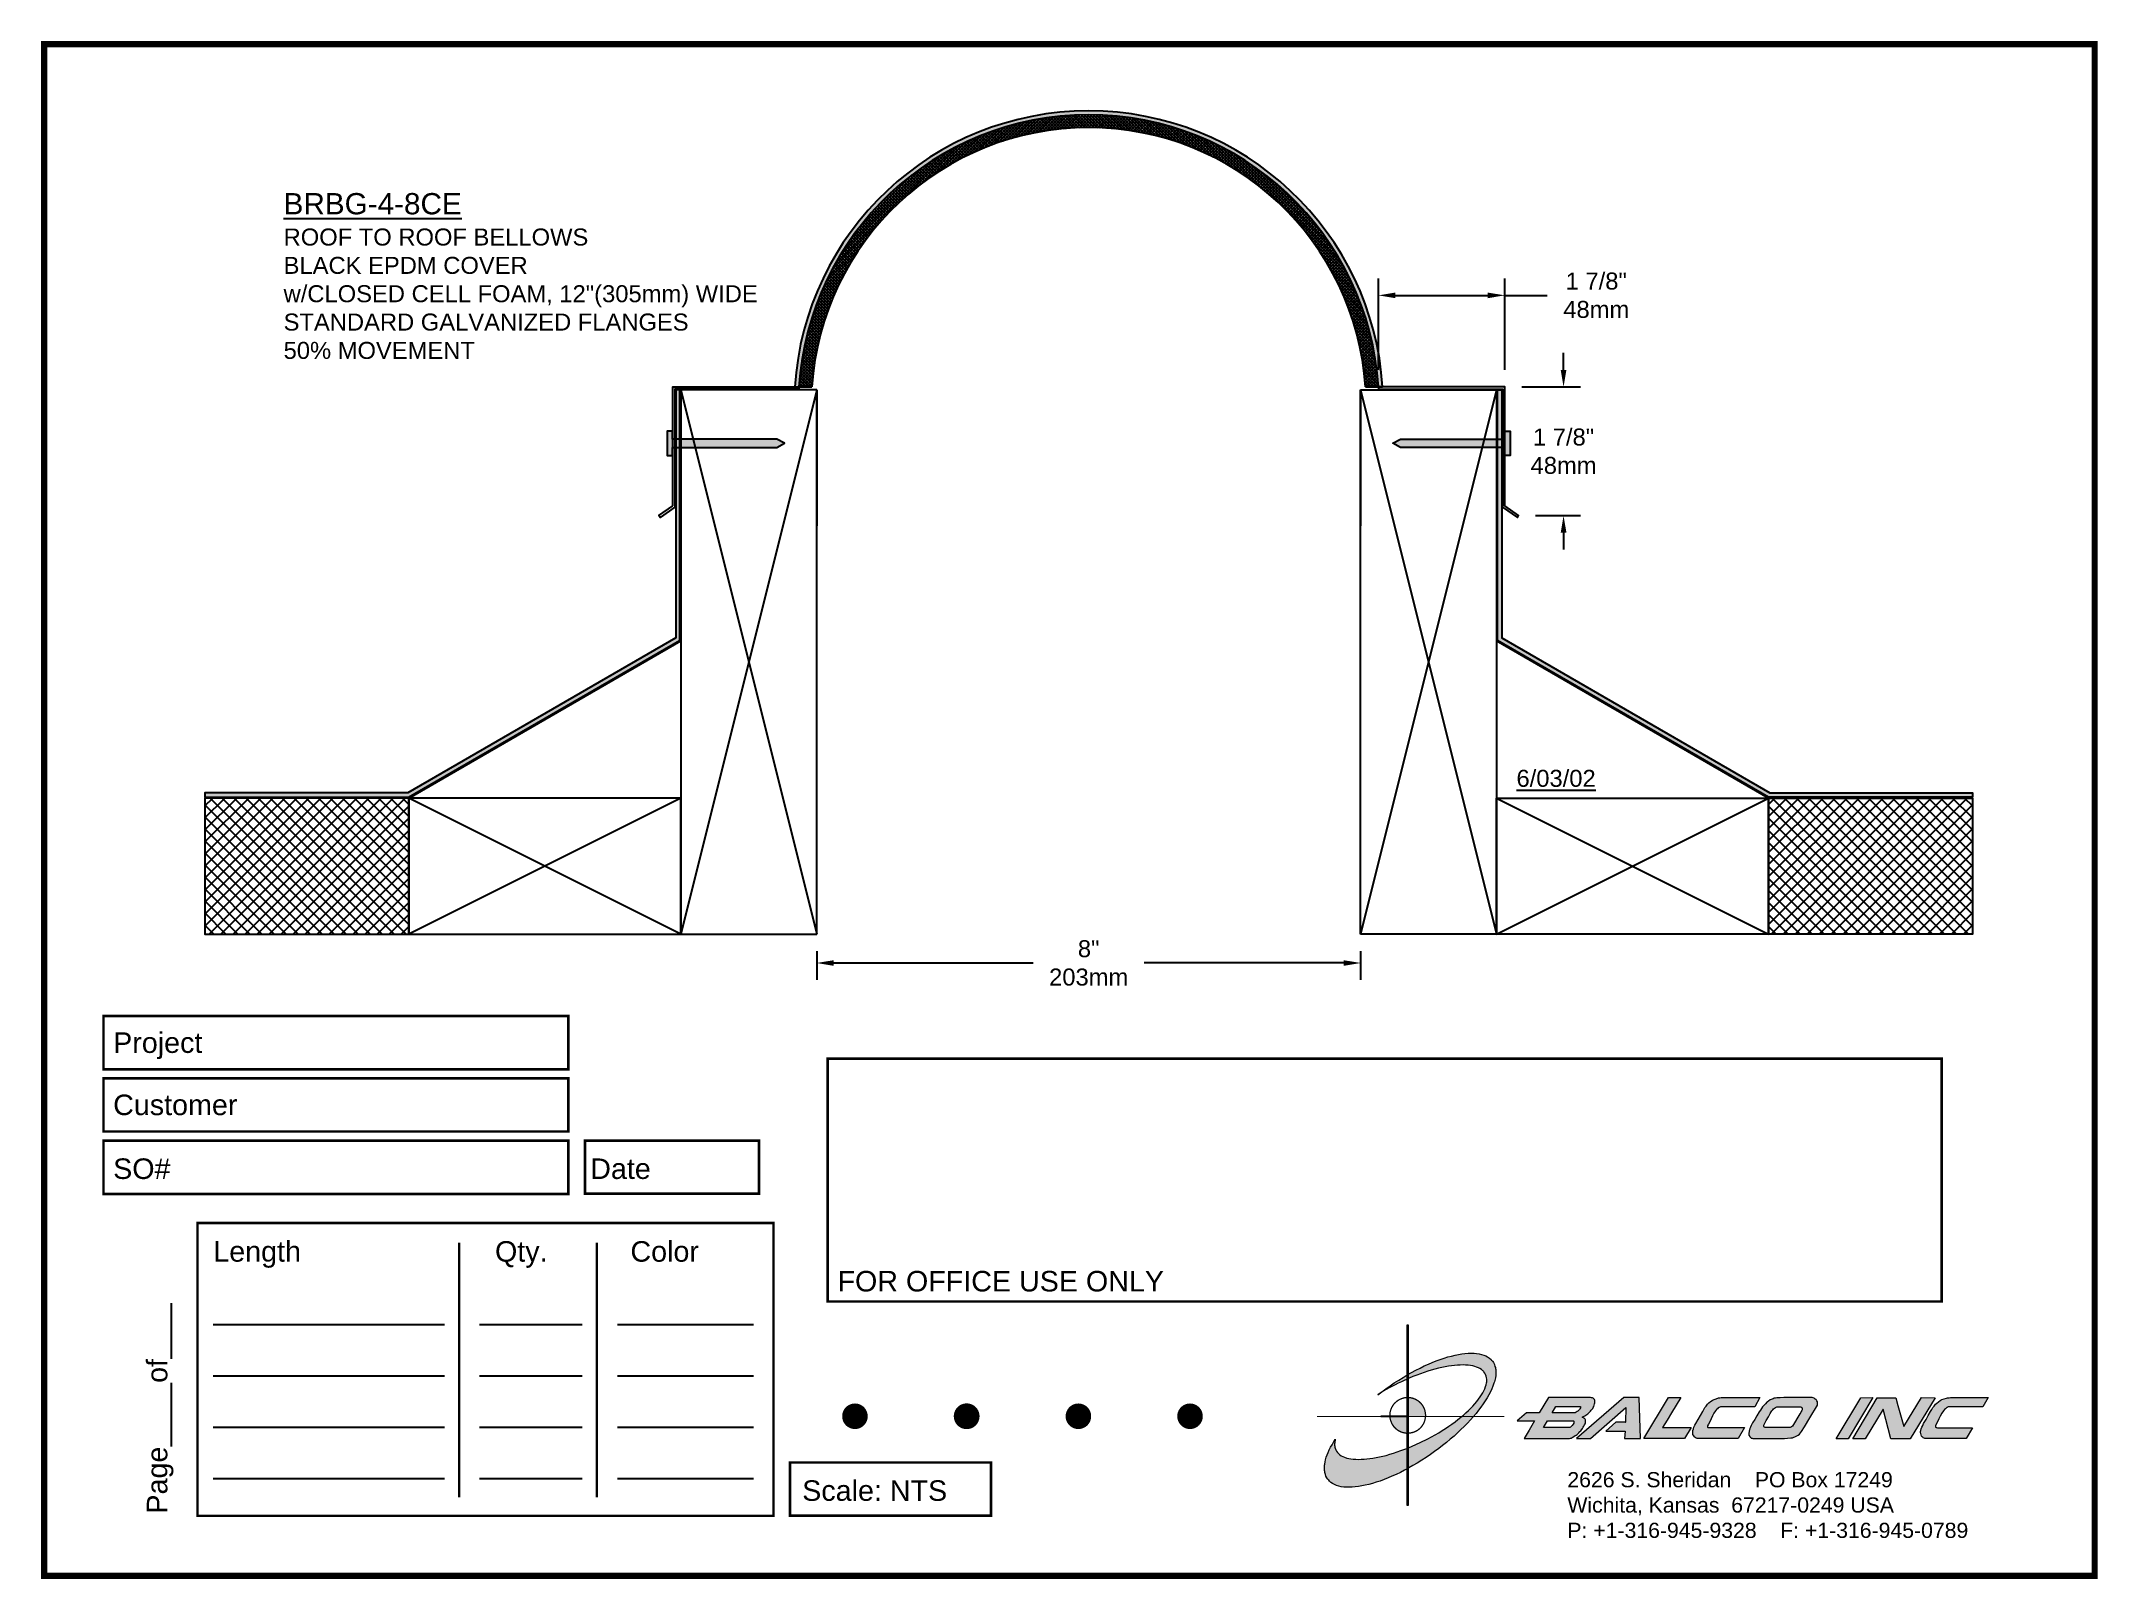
# Paper-space layout 'Layout1' of a CAD drawing. Header units: inches. Extents: x 0 to 10, y 0 to 7.5.
# The model-space entities are those that its viewports show. They can reach past a viewport. Long polylines and large blocks are cut down to what shows.
import ezdxf

# ---------------------------------------------------------------- set-up
doc = ezdxf.new("R2010")
doc.units = ezdxf.units.IN
doc.header["$MEASUREMENT"] = 0
for name, color, linetype in [('Anchors', 4, 'Continuous'), ('Border', 7, 'Continuous'), ('Conditions', 1, 'Continuous'), ('Dimensions', 3, 'Continuous'), ('Fillers', 2, 'Continuous'), ('Metals', 7, 'Continuous'), ('Text', 2, 'Continuous')]:
    doc.layers.add(name, color=color, linetype=linetype)
doc.styles.add('Arial', font='arial.ttf')
doc.dimstyles.new('Arial', dxfattribs={"dimtxt": 0.25, "dimasz": 0.25, "dimexe": 0.25, "dimexo": 0.25, "dimgap": 0.25, "dimtad": 0, "dimtih": 1, "dimtoh": 1, "dimdec": 4, "dimzin": 0, "dimdsep": 46, "dimlunit": 4, "dimtxsty": 'Arial', "dimcen": 0.09, "dimadec": 0, "dimazin": 0, "dimtfac": 1, "dimtdec": 4, "dimtofl": 0, "dimtmove": 0, "dimatfit": 3, "dimfxl": 0, "dimfrac": 2, "dimtolj": 1, "dimtzin": 0, "dimarcsym": 0})

# ---------------------------------------------------------------- blocks, each defined once
blk = doc.blocks.new('CADlogo')
h = blk.add_hatch(color=256)
h.paths.add_polyline_path([(0.918, 1.81), (0.909, 1.81), (0.909, 1.322), (0.918, 1.327)])
h.paths.add_polyline_path([(0.918, 1.285), (0.909, 1.281), (0.909, 1.1), (0.918, 1.1)])
h.paths.add_polyline_path([(0.918, 0.917), (0.909, 0.917), (0.909, 0.762), (0.909, 0.753), (0.91, 0.753), (0.918, 0.753)])
h.paths.add_polyline_path([(0.918, 1.091), (0.918, 1.1), (0.91, 1.1), (0.909, 1.1), (0.909, 0.917), (0.918, 0.917), (0.918, 0.919), (0.915, 0.919)])
h.paths.add_polyline_path([(0.918, 0.412), (0.909, 0.407), (0.909, 0.049), (0.918, 0.049)])
h.paths.add_polyline_path([(0.918, 0.753), (0.909, 0.753), (0.909, 0.606), (0.918, 0.609)])
h.paths.add_polyline_path([(0.918, 0.609), (0.909, 0.606), (0.909, 0.407), (0.918, 0.412)])
h.paths.add_polyline_path([(0.918, 1.327), (0.909, 1.322), (0.909, 1.281), (0.918, 1.285)])
h = blk.add_hatch(color=175)
h.paths.add_polyline_path([(0.574, 0.51), (0.543, 0.506), (0.514, 0.502), (0.487, 0.499), (0.459, 0.499), (0.432, 0.497), (0.406, 0.499), (0.382, 0.5), (0.36, 0.502), (0.338, 0.508), (0.318, 0.511), (0.298, 0.519), (0.282, 0.526), (0.265, 0.533), (0.252, 0.543), (0.24, 0.553), (0.234, 0.559), (0.229, 0.564), (0.22, 0.577), (0.212, 0.592), (0.205, 0.607), (0.203, 0.616), (0.201, 0.627), (0.199, 0.643), (0.201, 0.66), (0.201, 0.671), (0.205, 0.682), (0.207, 0.694), (0.19, 0.667), (0.176, 0.641), (0.161, 0.616), (0.148, 0.59), (0.137, 0.566), (0.128, 0.543), (0.119, 0.519), (0.113, 0.495), (0.108, 0.473), (0.104, 0.451), (0.103, 0.44), (0.103, 0.429), (0.101, 0.409), (0.103, 0.391), (0.104, 0.38), (0.106, 0.371), (0.11, 0.352), (0.115, 0.336), (0.124, 0.318), (0.13, 0.31), (0.135, 0.301), (0.143, 0.294), (0.15, 0.286), (0.165, 0.274), (0.181, 0.263), (0.199, 0.254), (0.22, 0.244), (0.242, 0.237), (0.263, 0.232), (0.289, 0.228), (0.315, 0.226), (0.342, 0.226), (0.371, 0.226), (0.402, 0.23), (0.434, 0.233), (0.467, 0.239), (0.499, 0.246), (0.534, 0.254), (0.571, 0.263), (0.606, 0.275), (0.644, 0.286), (0.682, 0.301), (0.721, 0.318), (0.759, 0.334), (0.799, 0.352), (0.841, 0.371), (0.882, 0.393), (0.909, 0.407), (0.909, 0.606), (0.884, 0.596), (0.847, 0.583), (0.81, 0.57), (0.774, 0.559), (0.739, 0.548), (0.704, 0.537), (0.671, 0.53), (0.638, 0.522), (0.606, 0.515)])
h.paths.add_polyline_path([(1.18, 0.738), (1.109, 0.698), (1.034, 0.661), (0.957, 0.627), (0.918, 0.609), (0.918, 0.412), (0.924, 0.414), (0.964, 0.438), (1.006, 0.462), (1.05, 0.489), (1.092, 0.517), (1.134, 0.544), (1.174, 0.574), (1.215, 0.603), (1.253, 0.634), (1.291, 0.663), (1.328, 0.694), (1.365, 0.725), (1.399, 0.757), (1.432, 0.788), (1.463, 0.819), (1.494, 0.85), (1.524, 0.883), (1.554, 0.917), (1.44, 0.917), (1.429, 0.908), (1.401, 0.886), (1.374, 0.864), (1.343, 0.842), (1.312, 0.822), (1.28, 0.8), (1.248, 0.778), (1.215, 0.758)])
h.paths.add_polyline_path([(1.769, 1.382), (1.767, 1.393), (1.763, 1.404), (1.758, 1.422), (1.749, 1.441), (1.743, 1.45), (1.738, 1.457), (1.73, 1.464), (1.725, 1.472), (1.709, 1.485), (1.692, 1.496), (1.674, 1.506), (1.654, 1.514), (1.632, 1.521), (1.61, 1.527), (1.584, 1.53), (1.559, 1.532), (1.531, 1.532), (1.502, 1.532), (1.471, 1.53), (1.44, 1.527), (1.407, 1.521), (1.374, 1.514), (1.339, 1.505), (1.304, 1.496), (1.268, 1.485), (1.229, 1.472), (1.191, 1.457), (1.152, 1.442), (1.114, 1.426), (1.074, 1.408), (1.034, 1.388), (0.991, 1.367), (0.951, 1.346), (0.918, 1.327), (0.918, 1.285), (0.926, 1.289), (0.964, 1.305), (1.001, 1.32), (1.037, 1.333), (1.074, 1.346), (1.109, 1.356), (1.143, 1.367), (1.178, 1.378), (1.213, 1.386), (1.246, 1.393), (1.277, 1.4), (1.31, 1.406), (1.339, 1.41), (1.368, 1.413), (1.398, 1.417), (1.425, 1.417), (1.452, 1.419), (1.476, 1.417), (1.502, 1.415), (1.524, 1.413), (1.546, 1.408), (1.566, 1.404), (1.584, 1.397), (1.602, 1.389), (1.617, 1.382), (1.632, 1.373), (1.644, 1.362), (1.65, 1.356), (1.655, 1.351), (1.665, 1.338), (1.672, 1.325), (1.677, 1.309), (1.681, 1.294), (1.683, 1.278), (1.683, 1.261), (1.683, 1.252), (1.681, 1.243), (1.677, 1.225), (1.672, 1.207), (1.665, 1.186), (1.655, 1.166), (1.644, 1.146), (1.632, 1.126), (1.619, 1.106), (1.602, 1.084), (1.586, 1.062), (1.568, 1.04), (1.548, 1.018), (1.527, 0.996), (1.504, 0.974), (1.48, 0.952), (1.456, 0.93), (1.44, 0.917), (1.554, 0.917), (1.579, 0.945), (1.602, 0.976), (1.626, 1.007), (1.648, 1.038), (1.668, 1.067), (1.687, 1.097), (1.703, 1.128), (1.719, 1.155), (1.732, 1.185), (1.743, 1.212), (1.752, 1.239), (1.758, 1.252), (1.762, 1.265), (1.767, 1.291), (1.771, 1.314), (1.771, 1.327), (1.773, 1.338), (1.771, 1.362), (1.771, 1.373)])
h.paths.add_polyline_path([(0.867, 1.296), (0.825, 1.271), (0.781, 1.243), (0.741, 1.214), (0.701, 1.186), (0.66, 1.157), (0.622, 1.128), (0.675, 1.161), (0.732, 1.194), (0.79, 1.225), (0.82, 1.239), (0.851, 1.254), (0.909, 1.281), (0.909, 1.322)])
h = blk.add_hatch(color=256)
h.paths.add_polyline_path([(1.074, 0.991), (1.07, 1.001), (1.065, 1.011), (1.059, 1.021), (1.053, 1.03), (1.046, 1.038), (1.039, 1.047), (1.031, 1.054), (1.022, 1.062), (1.014, 1.068), (1.004, 1.074), (0.995, 1.08), (0.985, 1.085), (0.975, 1.089), (0.964, 1.093), (0.954, 1.096), (0.943, 1.098), (0.932, 1.099), (0.921, 1.1), (0.918, 1.1), (0.918, 0.917), (0.94, 0.917), (1.086, 0.917), (1.087, 0.927), (1.086, 0.938), (1.085, 0.949), (1.083, 0.96), (1.081, 0.97), (1.078, 0.981)])
h.paths.add_polyline_path([(0.909, 0.917), (0.739, 0.917), (0.74, 0.91), (0.741, 0.899), (0.743, 0.888), (0.746, 0.878), (0.75, 0.867), (0.754, 0.857), (0.758, 0.847), (0.764, 0.837), (0.77, 0.828), (0.776, 0.819), (0.783, 0.811), (0.791, 0.803), (0.799, 0.795), (0.808, 0.788), (0.817, 0.782), (0.826, 0.776), (0.836, 0.771), (0.846, 0.766), (0.856, 0.762), (0.867, 0.759), (0.877, 0.757), (0.888, 0.755), (0.899, 0.753), (0.909, 0.753)])
h.paths.add_polyline_path([(0.918, 1.1), (0.91, 1.1), (0.909, 1.1), (0.909, 0.917), (0.918, 0.917)])
h = blk.add_hatch(color=256)
h.paths.add_polyline_path([(2.148, 0.874), (2.098, 0.784), (2.049, 0.7), (2.484, 0.7), (2.491, 0.702), (2.501, 0.703), (2.508, 0.705), (2.512, 0.707), (2.517, 0.711), (2.532, 0.72), (2.546, 0.729), (2.554, 0.735), (2.563, 0.74), (2.572, 0.747), (2.581, 0.757), (2.59, 0.768), (2.599, 0.777), (2.616, 0.799), (2.623, 0.811), (2.63, 0.822), (2.636, 0.833), (2.641, 0.844), (2.645, 0.855), (2.647, 0.864), (2.647, 0.879), (2.645, 0.883), (2.641, 0.886), (2.638, 0.892), (2.629, 0.899), (2.619, 0.905), (2.612, 0.91), (2.64, 0.921), (2.658, 0.936), (2.669, 0.943), (2.678, 0.95), (2.694, 0.967), (2.702, 0.976), (2.709, 0.985), (2.716, 0.994), (2.722, 1.005), (2.727, 1.014), (2.731, 1.025), (2.735, 1.038), (2.736, 1.049), (2.738, 1.062), (2.738, 1.073), (2.733, 1.082), (2.727, 1.088), (2.72, 1.093), (2.713, 1.097), (2.704, 1.099), (2.694, 1.1), (2.685, 1.102), (2.674, 1.102), (2.285, 1.102), (2.195, 0.952), (2.069, 0.952), (1.981, 0.874)])
h.paths.add_polyline_path([(2.274, 0.874), (2.53, 0.874), (2.534, 0.865), (2.532, 0.852), (2.524, 0.841), (2.515, 0.828), (2.505, 0.815), (2.493, 0.81), (2.49, 0.808), (2.235, 0.808)], flags=16)
h.paths.add_polyline_path([(2.321, 0.952), (2.356, 1.014), (2.587, 1.014), (2.592, 1.014), (2.597, 1.014), (2.597, 1.003), (2.59, 0.991), (2.583, 0.98), (2.569, 0.966), (2.555, 0.958), (2.546, 0.952), (2.535, 0.952)], flags=16)
h.paths.add_polyline_path([(3.04, 1.002), (3.036, 0.859), (2.941, 0.859), (2.844, 0.773), (3.031, 0.773), (3.027, 0.7), (3.181, 0.7), (3.168, 1.102), (3.02, 1.102), (2.557, 0.7), (2.694, 0.7)])
h.paths.add_polyline_path([(3.214, 0.7), (3.611, 0.7), (3.675, 0.808), (3.397, 0.808), (3.441, 0.881), (3.483, 0.952), (3.574, 1.102), (3.454, 1.102)])
h.paths.add_polyline_path([(3.788, 0.965), (3.766, 0.927), (3.743, 0.885), (3.721, 0.846), (3.71, 0.83), (3.702, 0.811), (3.697, 0.795), (3.693, 0.778), (3.691, 0.769), (3.691, 0.76), (3.691, 0.749), (3.693, 0.74), (3.7, 0.727), (3.708, 0.716), (3.711, 0.714), (3.724, 0.705), (3.733, 0.702), (3.744, 0.702), (3.757, 0.7), (3.774, 0.7), (4.134, 0.7), (4.196, 0.808), (3.854, 0.808), (3.841, 0.808), (3.833, 0.816), (3.836, 0.826), (3.843, 0.841), (3.856, 0.864), (3.869, 0.892), (3.883, 0.921), (3.898, 0.949), (3.914, 0.972), (3.924, 0.983), (3.931, 0.992), (3.943, 1.002), (3.954, 1.008), (3.969, 1.011), (4.297, 1.011), (4.346, 1.102), (4.238, 1.102), (4.15, 1.102), (4.075, 1.1), (3.997, 1.102), (3.982, 1.1), (3.968, 1.1), (3.955, 1.099), (3.942, 1.097), (3.92, 1.089), (3.9, 1.082), (3.889, 1.078), (3.88, 1.073), (3.863, 1.062), (3.849, 1.049), (3.834, 1.035), (3.821, 1.018), (3.81, 1.002), (3.799, 0.983)])
h.paths.add_polyline_path([(4.509, 1.097), (4.496, 1.095), (4.485, 1.093), (4.476, 1.089), (4.465, 1.086), (4.447, 1.077), (4.43, 1.066), (4.421, 1.06), (4.414, 1.055), (4.399, 1.04), (4.386, 1.025), (4.372, 1.011), (4.361, 0.994), (4.35, 0.976), (4.337, 0.96), (4.317, 0.923), (4.297, 0.888), (4.275, 0.855), (4.26, 0.828), (4.255, 0.813), (4.247, 0.799), (4.244, 0.784), (4.242, 0.777), (4.24, 0.769), (4.238, 0.753), (4.238, 0.735), (4.246, 0.722), (4.251, 0.714), (4.253, 0.713), (4.257, 0.711), (4.262, 0.705), (4.269, 0.703), (4.278, 0.702), (4.289, 0.7), (4.564, 0.7), (4.571, 0.7), (4.584, 0.702), (4.613, 0.703), (4.648, 0.707), (4.664, 0.709), (4.677, 0.713), (4.686, 0.716), (4.694, 0.722), (4.705, 0.727), (4.717, 0.735), (4.73, 0.744), (4.741, 0.755), (4.752, 0.769), (4.781, 0.815), (4.833, 0.903), (4.906, 1.025), (4.908, 1.035), (4.908, 1.046), (4.906, 1.051), (4.906, 1.057), (4.9, 1.069), (4.893, 1.08), (4.889, 1.082), (4.888, 1.086), (4.88, 1.089), (4.873, 1.093), (4.866, 1.097), (4.856, 1.1), (4.846, 1.1), (4.844, 1.1), (4.73, 1.1), (4.626, 1.1), (4.58, 1.1), (4.542, 1.099), (4.524, 1.099)])
h.paths.add_polyline_path([(4.527, 1.011), (4.54, 1.011), (4.745, 1.011), (4.752, 1.003), (4.758, 0.998), (4.758, 0.985), (4.756, 0.98), (4.754, 0.974), (4.749, 0.965), (4.743, 0.956), (4.734, 0.941), (4.663, 0.821), (4.648, 0.812), (4.639, 0.81), (4.633, 0.808), (4.622, 0.808), (4.61, 0.808), (4.416, 0.808), (4.398, 0.808), (4.39, 0.813), (4.387, 0.813), (4.385, 0.819), (4.378, 0.825), (4.385, 0.832), (4.408, 0.877), (4.428, 0.914), (4.447, 0.945), (4.454, 0.96), (4.461, 0.971), (4.474, 0.986), (4.487, 0.996), (4.496, 1.002), (4.508, 1.009), (4.516, 1.009)], flags=16)
h.paths.add_polyline_path([(5.089, 0.698), (5.206, 0.698), (5.445, 1.1), (5.33, 1.099)])
h.paths.add_polyline_path([(5.489, 1.099), (5.252, 0.698), (5.37, 0.698), (5.548, 0.987), (5.621, 0.698), (5.811, 0.698), (6.055, 1.099), (5.919, 1.1), (5.749, 0.817), (5.709, 0.954), (5.691, 1.024), (5.672, 1.099)])
h.paths.add_polyline_path([(6.086, 1.06), (6.069, 1.047), (6.056, 1.035), (6.044, 1.018), (6.031, 1.002), (6.02, 0.983), (6.009, 0.965), (5.987, 0.925), (5.965, 0.885), (5.941, 0.846), (5.932, 0.828), (5.923, 0.811), (5.917, 0.795), (5.914, 0.778), (5.912, 0.769), (5.912, 0.758), (5.914, 0.749), (5.916, 0.738), (5.921, 0.725), (5.928, 0.716), (5.936, 0.709), (5.945, 0.705), (5.954, 0.702), (5.965, 0.7), (5.98, 0.7), (5.994, 0.7), (6.355, 0.7), (6.419, 0.806), (6.073, 0.806), (6.056, 0.811), (6.056, 0.821), (6.056, 0.826), (6.064, 0.841), (6.077, 0.864), (6.089, 0.892), (6.104, 0.919), (6.119, 0.947), (6.135, 0.972), (6.144, 0.983), (6.153, 0.992), (6.163, 1), (6.166, 1.003), (6.172, 1.005), (6.178, 1.008), (6.19, 1.011), (6.517, 1.011), (6.569, 1.1), (6.459, 1.102), (6.373, 1.1), (6.296, 1.1), (6.217, 1.1), (6.203, 1.1), (6.19, 1.099), (6.175, 1.099), (6.164, 1.095), (6.141, 1.089), (6.12, 1.082), (6.111, 1.077), (6.102, 1.073)])
blk.add_hatch(color=256).paths.add_polyline_path([(0.918, 0.609), (0.909, 0.606), (0.909, 0.407), (0.918, 0.412)])
for q in [(0.65, 0.917), (0.909, 0.648)]:
    blk.add_line((0.909, 0.917), q)
at = {"color": 7, "lineweight": 0}
for points in [[(0.909, 1.81), (0.918, 1.81), (0.918, 0.049), (0.909, 0.049), (0.909, 1.81)], [(2.738, 1.073), (2.733, 1.082), (2.727, 1.088), (2.72, 1.093), (2.713, 1.097), (2.704, 1.099), (2.694, 1.1), (2.685, 1.102), (2.674, 1.102), (2.285, 1.102), (2.195, 0.952), (2.069, 0.952), (1.981, 0.874), (2.148, 0.874), (2.098, 0.784), (2.049, 0.7), (2.484, 0.7), (2.491, 0.702), (2.501, 0.703), (2.508, 0.705), (2.512, 0.707), (2.517, 0.711), (2.532, 0.72), (2.546, 0.729), (2.554, 0.735), (2.563, 0.74), (2.572, 0.747), (2.581, 0.757), (2.59, 0.768), (2.599, 0.777), (2.616, 0.799), (2.623, 0.811), (2.63, 0.822), (2.636, 0.833), (2.641, 0.844), (2.645, 0.855), (2.647, 0.864), (2.647, 0.874), (2.647, 0.879), (2.645, 0.883), (2.641, 0.886), (2.638, 0.892), (2.629, 0.899), (2.619, 0.905), (2.612, 0.91), (2.64, 0.921), (2.658, 0.936), (2.669, 0.943), (2.678, 0.95), (2.694, 0.967), (2.702, 0.976), (2.709, 0.985), (2.716, 0.994), (2.722, 1.005), (2.727, 1.014), (2.731, 1.025), (2.735, 1.038), (2.736, 1.049), (2.738, 1.062), (2.738, 1.073), (2.738, 1.073)], [(2.587, 0.985), (2.583, 0.98), (2.572, 0.969), (2.565, 0.963), (2.555, 0.958), (2.546, 0.952), (2.535, 0.952), (2.321, 0.952), (2.356, 1.014), (2.587, 1.014), (2.592, 1.014), (2.594, 1.014), (2.596, 1.013), (2.597, 1.011), (2.597, 1.005), (2.596, 1), (2.59, 0.991), (2.587, 0.985), (2.587, 0.985)], [(3.027, 0.7), (3.181, 0.7), (3.168, 1.102), (3.02, 1.102), (2.557, 0.7), (2.694, 0.7), (3.04, 1.002), (3.036, 0.859), (3.038, 0.859), (2.941, 0.859), (2.844, 0.773), (3.031, 0.773), (3.027, 0.7), (3.027, 0.7)], [(3.214, 0.7), (3.454, 1.102), (3.574, 1.102), (3.483, 0.952), (3.441, 0.881), (3.397, 0.808), (3.675, 0.808), (3.611, 0.7), (3.214, 0.7), (3.214, 0.7)], [(3.969, 1.011), (3.96, 1.009), (3.955, 1.007), (3.949, 1.005), (3.946, 1.003), (3.94, 1), (3.931, 0.992), (3.924, 0.983), (3.914, 0.972), (3.898, 0.949), (3.883, 0.921), (3.869, 0.892), (3.856, 0.864), (3.843, 0.841), (3.836, 0.826), (3.834, 0.821), (3.834, 0.817), (3.836, 0.813), (3.839, 0.81), (3.847, 0.808), (3.854, 0.808), (4.196, 0.808), (4.134, 0.7), (3.774, 0.7), (3.757, 0.7), (3.744, 0.702), (3.733, 0.702), (3.724, 0.705), (3.715, 0.711), (3.711, 0.713), (3.708, 0.716), (3.7, 0.727), (3.693, 0.74), (3.691, 0.749), (3.691, 0.76), (3.691, 0.769), (3.693, 0.778), (3.697, 0.795), (3.702, 0.811), (3.71, 0.83), (3.721, 0.846), (3.743, 0.885), (3.766, 0.927), (3.788, 0.965), (3.799, 0.983), (3.81, 1.002), (3.821, 1.018), (3.834, 1.035), (3.849, 1.049), (3.863, 1.062), (3.88, 1.073), (3.889, 1.078), (3.9, 1.082), (3.92, 1.089), (3.942, 1.097), (3.955, 1.099), (3.968, 1.1), (3.982, 1.1), (3.997, 1.102), (4.075, 1.1), (4.15, 1.102), (4.238, 1.102), (4.346, 1.102), (4.297, 1.011), (3.969, 1.011), (3.969, 1.011)], [(4.846, 1.1), (4.844, 1.1), (4.73, 1.1), (4.626, 1.1), (4.58, 1.1), (4.542, 1.099), (4.524, 1.099), (4.509, 1.097), (4.496, 1.095), (4.485, 1.093), (4.476, 1.089), (4.465, 1.086), (4.447, 1.077), (4.43, 1.066), (4.421, 1.06), (4.414, 1.055), (4.399, 1.04), (4.386, 1.025), (4.372, 1.011), (4.361, 0.994), (4.35, 0.976), (4.337, 0.96), (4.317, 0.923), (4.297, 0.888), (4.275, 0.855), (4.26, 0.828), (4.255, 0.813), (4.247, 0.799), (4.244, 0.784), (4.242, 0.777), (4.24, 0.769), (4.238, 0.753), (4.238, 0.735), (4.246, 0.722), (4.251, 0.714), (4.253, 0.713), (4.257, 0.711), (4.262, 0.705), (4.269, 0.703), (4.278, 0.702), (4.289, 0.7), (4.564, 0.7), (4.571, 0.7), (4.584, 0.702), (4.613, 0.703), (4.648, 0.707), (4.664, 0.709), (4.677, 0.713), (4.686, 0.716), (4.694, 0.722), (4.705, 0.727), (4.717, 0.735), (4.73, 0.744), (4.741, 0.755), (4.752, 0.769), (4.781, 0.815), (4.833, 0.903), (4.906, 1.025), (4.908, 1.035), (4.908, 1.046), (4.906, 1.051), (4.906, 1.057), (4.9, 1.069), (4.897, 1.075), (4.893, 1.08), (4.889, 1.082), (4.888, 1.086), (4.88, 1.089), (4.873, 1.093), (4.866, 1.097), (4.856, 1.1), (4.846, 1.1), (4.846, 1.1)], [(4.734, 0.941), (4.663, 0.821), (4.653, 0.815), (4.646, 0.811), (4.639, 0.81), (4.633, 0.808), (4.622, 0.808), (4.61, 0.808), (4.416, 0.808), (4.403, 0.808), (4.396, 0.81), (4.39, 0.813), (4.388, 0.813), (4.386, 0.815), (4.385, 0.819), (4.383, 0.821), (4.383, 0.826), (4.383, 0.83), (4.385, 0.832), (4.408, 0.877), (4.428, 0.914), (4.447, 0.945), (4.454, 0.96), (4.461, 0.971), (4.471, 0.982), (4.478, 0.989), (4.487, 0.996), (4.496, 1.002), (4.505, 1.007), (4.511, 1.009), (4.516, 1.009), (4.527, 1.011), (4.54, 1.011), (4.743, 1.011), (4.749, 1.007), (4.752, 1.003), (4.756, 1), (4.758, 0.994), (4.758, 0.985), (4.756, 0.98), (4.754, 0.974), (4.749, 0.965), (4.743, 0.956), (4.734, 0.941), (4.734, 0.941)], [(5.089, 0.698), (5.33, 1.099), (5.445, 1.1), (5.206, 0.698), (5.091, 0.698), (5.089, 0.698), (5.089, 0.698)], [(5.811, 0.698), (5.621, 0.698), (5.548, 0.987), (5.37, 0.698), (5.252, 0.698), (5.489, 1.099), (5.672, 1.099), (5.691, 1.024), (5.709, 0.954), (5.749, 0.817), (5.919, 1.1), (6.055, 1.099), (5.811, 0.698), (5.811, 0.698)], [(6.19, 1.011), (6.181, 1.009), (6.175, 1.007), (6.172, 1.005), (6.166, 1.003), (6.163, 1), (6.153, 0.992), (6.144, 0.983), (6.135, 0.972), (6.119, 0.947), (6.104, 0.919), (6.089, 0.892), (6.077, 0.864), (6.064, 0.841), (6.056, 0.826), (6.056, 0.821), (6.056, 0.815), (6.058, 0.811), (6.062, 0.81), (6.067, 0.808), (6.077, 0.806), (6.419, 0.806), (6.355, 0.7), (5.994, 0.7), (5.98, 0.7), (5.965, 0.7), (5.954, 0.702), (5.945, 0.705), (5.936, 0.709), (5.932, 0.713), (5.928, 0.716), (5.921, 0.725), (5.916, 0.738), (5.914, 0.749), (5.912, 0.758), (5.912, 0.769), (5.914, 0.778), (5.917, 0.795), (5.923, 0.811), (5.932, 0.828), (5.941, 0.846), (5.965, 0.885), (5.987, 0.925), (6.009, 0.965), (6.02, 0.983), (6.031, 1.002), (6.044, 1.018), (6.056, 1.035), (6.069, 1.047), (6.086, 1.06), (6.102, 1.073), (6.111, 1.077), (6.12, 1.082), (6.141, 1.089), (6.164, 1.095), (6.175, 1.099), (6.19, 1.099), (6.203, 1.1), (6.217, 1.1), (6.296, 1.1), (6.373, 1.1), (6.459, 1.102), (6.569, 1.1), (6.517, 1.011), (6.19, 1.011), (6.19, 1.011)], [(2.484, 0.808), (2.235, 0.808), (2.274, 0.874), (2.524, 0.874), (2.53, 0.872), (2.532, 0.87), (2.533, 0.866), (2.533, 0.863), (2.532, 0.852), (2.524, 0.841), (2.515, 0.828), (2.506, 0.817), (2.501, 0.813), (2.493, 0.81), (2.49, 0.808), (2.486, 0.808), (2.484, 0.808), (2.484, 0.808)]]:
    blk.add_lwpolyline(points, dxfattribs=at)
at = {"color": 175, "lineweight": 0}
blk.add_lwpolyline([(1.758, 1.422), (1.763, 1.404), (1.767, 1.393), (1.769, 1.382), (1.771, 1.373), (1.771, 1.362), (1.773, 1.338), (1.771, 1.327), (1.771, 1.314), (1.767, 1.291), (1.762, 1.265), (1.758, 1.252), (1.752, 1.239), (1.743, 1.212), (1.732, 1.185), (1.719, 1.155), (1.703, 1.128), (1.687, 1.097), (1.668, 1.067), (1.648, 1.038), (1.626, 1.007), (1.602, 0.976), (1.579, 0.945), (1.551, 0.914), (1.524, 0.883), (1.494, 0.85), (1.463, 0.819), (1.432, 0.788), (1.399, 0.757), (1.365, 0.725), (1.328, 0.694), (1.291, 0.663), (1.253, 0.634), (1.215, 0.603), (1.174, 0.574), (1.134, 0.544), (1.092, 0.517), (1.05, 0.489), (1.006, 0.462), (0.964, 0.438), (0.924, 0.414), (0.882, 0.393), (0.841, 0.371), (0.799, 0.352), (0.759, 0.334), (0.721, 0.318), (0.682, 0.301), (0.644, 0.286), (0.606, 0.275), (0.571, 0.263), (0.534, 0.254), (0.499, 0.246), (0.467, 0.239), (0.434, 0.233), (0.402, 0.23), (0.371, 0.226), (0.342, 0.226), (0.315, 0.226), (0.289, 0.228), (0.263, 0.232), (0.242, 0.237), (0.22, 0.244), (0.199, 0.254), (0.181, 0.263), (0.165, 0.274), (0.15, 0.286), (0.143, 0.294), (0.135, 0.301), (0.13, 0.31), (0.124, 0.318), (0.115, 0.336), (0.11, 0.352), (0.106, 0.371), (0.104, 0.38), (0.103, 0.391), (0.101, 0.409), (0.103, 0.429), (0.103, 0.44), (0.104, 0.451), (0.108, 0.473), (0.113, 0.495), (0.119, 0.519), (0.128, 0.543), (0.137, 0.566), (0.148, 0.59), (0.161, 0.616), (0.176, 0.641), (0.19, 0.667), (0.207, 0.694), (0.205, 0.682), (0.201, 0.671), (0.201, 0.66), (0.199, 0.649), (0.199, 0.638), (0.201, 0.627), (0.203, 0.616), (0.205, 0.607), (0.212, 0.592), (0.22, 0.577), (0.229, 0.564), (0.234, 0.559), (0.24, 0.553), (0.252, 0.543), (0.265, 0.533), (0.282, 0.526), (0.298, 0.519), (0.318, 0.511), (0.338, 0.508), (0.36, 0.502), (0.382, 0.5), (0.406, 0.499), (0.432, 0.497), (0.459, 0.499), (0.487, 0.499), (0.514, 0.502), (0.543, 0.506), (0.574, 0.51), (0.606, 0.515), (0.638, 0.522), (0.671, 0.53), (0.704, 0.537), (0.739, 0.548), (0.774, 0.559), (0.81, 0.57), (0.847, 0.583), (0.884, 0.596), (0.92, 0.61), (0.957, 0.627), (1.034, 0.661), (1.109, 0.698), (1.18, 0.738), (1.215, 0.758), (1.248, 0.778), (1.28, 0.8), (1.312, 0.822), (1.343, 0.842), (1.374, 0.864), (1.401, 0.886), (1.429, 0.908), (1.456, 0.93), (1.48, 0.952), (1.504, 0.974), (1.527, 0.996), (1.548, 1.018), (1.568, 1.04), (1.586, 1.062), (1.602, 1.084), (1.619, 1.106), (1.632, 1.126), (1.644, 1.146), (1.655, 1.166), (1.665, 1.186), (1.672, 1.207), (1.677, 1.225), (1.681, 1.243), (1.683, 1.252), (1.683, 1.261), (1.683, 1.278), (1.681, 1.294), (1.677, 1.309), (1.672, 1.325), (1.665, 1.338), (1.655, 1.351), (1.65, 1.356), (1.644, 1.362), (1.632, 1.373), (1.617, 1.382), (1.602, 1.389), (1.584, 1.397), (1.566, 1.404), (1.546, 1.408), (1.524, 1.413), (1.502, 1.415), (1.476, 1.417), (1.452, 1.419), (1.425, 1.417), (1.398, 1.417), (1.368, 1.413), (1.339, 1.41), (1.31, 1.406), (1.277, 1.4), (1.246, 1.393), (1.213, 1.386), (1.178, 1.378), (1.143, 1.367), (1.109, 1.356), (1.074, 1.346), (1.037, 1.333), (1.001, 1.32), (0.964, 1.305), (0.926, 1.289), (0.851, 1.254), (0.82, 1.239), (0.79, 1.225), (0.732, 1.194), (0.675, 1.161), (0.622, 1.128), (0.66, 1.157), (0.701, 1.186), (0.741, 1.214), (0.781, 1.243), (0.825, 1.271), (0.867, 1.296), (0.909, 1.322), (0.951, 1.346), (0.991, 1.367), (1.034, 1.388), (1.074, 1.408), (1.114, 1.426), (1.152, 1.442), (1.191, 1.457), (1.229, 1.472), (1.268, 1.485), (1.304, 1.496), (1.339, 1.505), (1.374, 1.514), (1.407, 1.521), (1.44, 1.527), (1.471, 1.53), (1.502, 1.532), (1.531, 1.532), (1.559, 1.532), (1.584, 1.53), (1.61, 1.527), (1.632, 1.521), (1.654, 1.514), (1.674, 1.506), (1.692, 1.496), (1.709, 1.485), (1.725, 1.472), (1.73, 1.464), (1.738, 1.457), (1.743, 1.45), (1.749, 1.441), (1.758, 1.422), (1.758, 1.422)], dxfattribs=at)
at = {"color": 7, "lineweight": 0, "const_width": 0.0128}
blk.add_lwpolyline([(1.087, 0.927), (1.086, 0.938), (1.085, 0.949), (1.083, 0.96), (1.081, 0.97), (1.078, 0.981), (1.074, 0.991), (1.07, 1.001), (1.065, 1.011), (1.059, 1.021), (1.053, 1.03), (1.046, 1.038), (1.039, 1.047), (1.031, 1.054), (1.022, 1.062), (1.014, 1.068), (1.004, 1.074), (0.995, 1.08), (0.985, 1.085), (0.975, 1.089), (0.964, 1.093), (0.954, 1.096), (0.943, 1.098), (0.932, 1.099), (0.921, 1.1), (0.91, 1.1), (0.899, 1.1), (0.888, 1.099), (0.877, 1.097), (0.867, 1.094), (0.856, 1.091), (0.846, 1.087), (0.836, 1.082), (0.826, 1.077), (0.817, 1.071), (0.808, 1.065), (0.799, 1.058), (0.791, 1.05), (0.783, 1.043), (0.776, 1.034), (0.77, 1.025), (0.764, 1.016), (0.758, 1.006), (0.754, 0.996), (0.75, 0.986), (0.746, 0.976), (0.743, 0.965), (0.741, 0.954), (0.74, 0.943), (0.739, 0.932), (0.739, 0.921), (0.74, 0.91), (0.741, 0.899), (0.743, 0.888), (0.746, 0.878), (0.75, 0.867), (0.754, 0.857), (0.758, 0.847), (0.764, 0.837), (0.77, 0.828), (0.776, 0.819), (0.783, 0.811), (0.791, 0.803), (0.799, 0.795), (0.808, 0.788), (0.817, 0.782), (0.826, 0.776), (0.836, 0.771), (0.846, 0.766), (0.856, 0.762), (0.867, 0.759), (0.877, 0.757), (0.888, 0.755), (0.899, 0.753), (0.91, 0.753), (0.921, 0.753), (0.932, 0.754), (0.943, 0.756), (0.954, 0.758), (0.964, 0.761), (0.975, 0.764), (0.985, 0.769), (0.995, 0.773), (1.004, 0.779), (1.014, 0.785), (1.022, 0.792), (1.031, 0.799), (1.039, 0.807), (1.046, 0.815), (1.053, 0.824), (1.059, 0.833), (1.065, 0.842), (1.07, 0.852), (1.074, 0.862), (1.078, 0.872), (1.081, 0.883), (1.083, 0.894), (1.085, 0.905), (1.086, 0.916), (1.087, 0.927)], dxfattribs=at)
at = {"color": 7, "lineweight": 0}
blk.add_lwpolyline([(1.853, 0.917, 0.0091, 0.0091, 0), (0.029, 0.917, 0.00366, 0.00366, 0), (0.029, 0.917, 0.00366, 0.00366, 0)], format="xyseb", dxfattribs=at)
blk = doc.blocks.new('ACADlogo')
blk.add_blockref('CADlogo', (-0.011, 7.152))
blk = doc.blocks.new('ejcnosingdetailsheet')
at = {"layer": 'Border', "color": 253}
for p, q in [((0.823, 1.224), (1.95, 1.224)), ((2.122, 1.224), (2.622, 1.224)), ((2.794, 1.224), (3.457, 1.224)), ((0.823, 0.974), (1.95, 0.974)), ((2.122, 0.974), (2.622, 0.974)), ((2.794, 0.974), (3.457, 0.974)), ((0.823, 0.724), (1.95, 0.724)), ((2.122, 0.724), (2.622, 0.724)), ((2.794, 0.724), (3.457, 0.724)), ((0.823, 0.474), (1.95, 0.474)), ((2.122, 0.474), (2.622, 0.474)), ((2.794, 0.474), (3.457, 0.474))]:
    blk.add_line(p, q, dxfattribs=at)
at = {"layer": 'Border'}
for points, const_width in [([(0, 7.461), (9.993, 7.461), (9.993, 0), (0, 0)], 0.03), ([(0.289, 2.727), (2.554, 2.727), (2.554, 2.467), (0.289, 2.467)], 0.0125), ([(9.247, 1.336), (3.818, 1.336), (3.818, 2.519), (9.247, 2.519)], 0.0125), ([(0.289, 2.423), (2.554, 2.423), (2.554, 2.164), (0.289, 2.164)], 0.0125), ([(0.289, 2.12), (2.554, 2.12), (2.554, 1.86), (0.289, 1.86)], 0.0125), ([(2.636, 1.861), (2.636, 2.12), (3.484, 2.12), (3.484, 1.861)], 0.0125), ([(3.554, 0.292), (0.747, 0.292), (0.747, 1.718), (3.554, 1.718)], 0.0125), ([(3.635, 0.552), (4.614, 0.552), (4.614, 0.293), (3.635, 0.293)], 0.0125)]:
    blk.add_lwpolyline(points, close=True, dxfattribs=dict(at, const_width=const_width))
at = {"layer": 'Border', "const_width": 0.0125}
for points in [[(2.022, 1.623), (2.022, 0.382)], [(2.693, 1.623), (2.693, 0.382)]]:
    blk.add_lwpolyline(points, dxfattribs=at)
at = {"layer": 'Border', "color": 175, "const_width": 0.0625}
for points in [[(3.92, 0.777, 1), (3.982, 0.777, 1)], [(4.464, 0.777, 1), (4.527, 0.777, 1)], [(5.009, 0.777, 1), (5.071, 0.777, 1)], [(5.553, 0.777, 1), (5.615, 0.777, 1)]]:
    blk.add_lwpolyline(points, format="xyb", close=True, dxfattribs=at)
at = {"layer": 'Border', "xscale": 0.5, "yscale": 0.5, "zscale": 0.5}
blk.add_blockref('ACADlogo', (6.194, -3.258), dxfattribs=at)
at = {"layer": 'Border', "style": 'Arial'}
for s, p in [('Project', (0.336, 2.547)), ('Customer', (0.336, 2.244)), ('SO#', (0.336, 1.933)), ('Date', (2.661, 1.933)), ('Length', (0.824, 1.53)), ('Qty.', (2.197, 1.53)), ('Color', (2.857, 1.53)), ('FOR OFFICE USE ONLY', (3.866, 1.385)), ('Scale: NTS', (3.694, 0.365))]:
    blk.add_text(s, height=0.1, dxfattribs=at).set_placement(p)
blk.add_text('Page%%u        %%uof%%u       ', height=0.1, rotation=90, dxfattribs=at).set_placement((0.6, 0.303))
at = {"layer": 'Border', "insert": (7.423, 0.505), "char_height": 0.074, "width": 2.3438, "attachment_point": 1, "style": 'Arial'}
blk.add_mtext('2626 S. Sheridan    PO Box 17249\\PWichita, Kansas  67217-0249 USA \\PP: +1-316-945-9328    F: +1-316-945-0789', dxfattribs=at)
blk = doc.blocks.new('*X4')
at = {"color": 0}
for p, q in [((23.967, -46.92), (25.829, -45.059)), ((23.967, -46.744), (25.652, -45.059)), ((23.967, -46.567), (25.475, -45.059)), ((23.967, -46.39), (25.298, -45.059)), ((23.967, -46.213), (25.122, -45.059)), ((23.967, -46.037), (24.945, -45.059)), ((23.967, -45.86), (24.768, -45.059)), ((23.967, -45.683), (24.591, -45.059)), ((23.967, -45.506), (24.414, -45.059)), ((23.967, -45.329), (24.238, -45.059)), ((23.967, -45.153), (24.061, -45.059)), ((24.005, -47.059), (26.005, -45.059)), ((26.022, -47.059), (24.022, -45.059)), ((24.182, -47.059), (26.182, -45.059)), ((26.199, -47.059), (24.199, -45.059)), ((24.359, -47.059), (26.359, -45.059)), ((26.376, -47.059), (24.376, -45.059)), ((24.536, -47.059), (26.536, -45.059)), ((26.553, -47.059), (24.553, -45.059)), ((24.713, -47.059), (26.713, -45.059)), ((26.73, -47.059), (24.73, -45.059)), ((24.889, -47.059), (26.889, -45.059)), ((26.906, -47.059), (24.906, -45.059)), ((26.967, -46.943), (25.083, -45.059)), ((26.967, -46.766), (25.26, -45.059)), ((26.967, -46.589), (25.437, -45.059)), ((26.967, -46.412), (25.613, -45.059)), ((26.967, -46.236), (25.79, -45.059)), ((26.967, -46.059), (25.967, -45.059)), ((26.967, -45.882), (26.144, -45.059)), ((26.967, -45.705), (26.32, -45.059)), ((26.967, -45.529), (26.497, -45.059)), ((26.967, -45.352), (26.674, -45.059)), ((26.967, -45.175), (26.851, -45.059)), ((25.846, -47.059), (23.967, -45.18)), ((25.669, -47.059), (23.967, -45.357)), ((25.066, -47.059), (26.967, -45.158)), ((25.243, -47.059), (26.967, -45.335)), ((25.492, -47.059), (23.967, -45.534)), ((25.42, -47.059), (26.967, -45.511)), ((25.315, -47.059), (23.967, -45.711)), ((25.139, -47.059), (23.967, -45.887)), ((25.596, -47.059), (26.967, -45.688)), ((25.773, -47.059), (26.967, -45.865)), ((24.962, -47.059), (23.967, -46.064)), ((24.785, -47.059), (23.967, -46.241)), ((25.95, -47.059), (26.967, -46.042)), ((26.127, -47.059), (26.967, -46.219)), ((24.608, -47.059), (23.967, -46.418)), ((26.304, -47.059), (26.967, -46.395)), ((26.48, -47.059), (26.967, -46.572)), ((24.431, -47.059), (23.967, -46.594)), ((24.255, -47.059), (23.967, -46.771)), ((26.657, -47.059), (26.967, -46.749)), ((24.078, -47.059), (23.967, -46.948)), ((26.834, -47.059), (26.967, -46.926))]:
    blk.add_line(p, q, dxfattribs=at)
blk = doc.blocks.new('HATCHBLOCK')
blk.add_lwpolyline([(0, 2), (3, 2), (3, 0), (0, 0)], close=True)
blk.add_blockref('*X4', (-23.967, 47.059))
blk = doc.blocks.new('2X8')
for p, q in [((-2, 8), (0, 8)), ((-2, 8), (-2, 6)), ((-2, 8), (0, 0)), ((-2, 6), (-2, 8)), ((0, 8), (0, 0)), ((-2, 0), (-2, 6)), ((0, 0), (-2, 0))]:
    blk.add_line(p, q)
blk.add_lwpolyline([(0, 8), (-2, 0)])
blk = doc.blocks.new('2X4')
for p, q in [((0, 2), (4, 0)), ((0, 0), (4, 2)), ((0, 2), (4, 2)), ((0, 0), (0, 2)), ((4, 2), (4, 0)), ((4, 0), (0, 0))]:
    blk.add_line(p, q)
blk = doc.blocks.new('TRIANGLE')
blk.add_lwpolyline([(0, 2.309), (0, 0), (4, 0), (0, 2.309)])
blk = doc.blocks.new('*D6')
at = {"layer": 'Defpoints', "color": 0}
for p in [(3.942, -3.168), (11.942, -3.168), (11.942, -3.593)]:
    blk.add_point(p, dxfattribs=at)
at = {"layer": 'Dimensions', "color": 0, "lineweight": -2}
for p, q in [((3.942, -3.418), (3.942, -3.843)), ((4.192, -3.593), (7.126, -3.593)), ((11.692, -3.593), (8.758, -3.593)), ((11.942, -3.418), (11.942, -3.843))]:
    blk.add_line(p, q, dxfattribs=at)
at = {"layer": 'Dimensions', "color": 0}
for points in [[(4.192, -3.552), (4.192, -3.635), (3.942, -3.593)], [(11.692, -3.552), (11.692, -3.635), (11.942, -3.593)]]:
    blk.add_solid(points, dxfattribs=at)
at = {"layer": 'Dimensions', "color": 0, "insert": (7.942, -3.593), "char_height": 0.25, "attachment_point": 5, "style": 'Arial'}
blk.add_mtext('\\A1;8"\\P203mm', dxfattribs=at)
blk = doc.blocks.new('NAIL2001')
blk.add_hatch(color=256).paths.add_polyline_path([(1.823, 6.257), (1.823, 6.375), (1.743, 6.375), (1.743, 6.015), (1.823, 6.015), (1.823, 6.132), (3.356, 6.132), (3.468, 6.195), (3.356, 6.257)])
blk.add_lwpolyline([(1.823, 6.132), (3.356, 6.132), (3.468, 6.195), (3.356, 6.257), (1.823, 6.257), (1.823, 6.375), (1.743, 6.375), (1.743, 6.015), (1.823, 6.015)], close=True)
blk = doc.blocks.new('*D8')
at = {"layer": 'Defpoints', "color": 0}
for p in [(14.061, 6.223), (12.204, 4.876), (14.061, 4.876)]:
    blk.add_point(p, dxfattribs=at)
at = {"layer": 'Dimensions', "color": 0, "lineweight": -2}
for p, q in [((12.204, 5.126), (12.204, 6.473)), ((14.061, 5.126), (14.061, 6.473)), ((12.454, 6.223), (13.811, 6.223)), ((14.061, 6.223), (14.686, 6.223))]:
    blk.add_line(p, q, dxfattribs=at)
at = {"layer": 'Dimensions', "color": 0}
for points in [[(12.454, 6.264), (12.454, 6.181), (12.204, 6.223)], [(13.811, 6.264), (13.811, 6.181), (14.061, 6.223)]]:
    blk.add_solid(points, dxfattribs=at)
at = {"layer": 'Dimensions', "color": 0, "insert": (15.408, 6.223), "char_height": 0.25, "attachment_point": 5, "style": 'Arial'}
blk.add_mtext('\\A1;1 7/8"\\P48mm', dxfattribs=at)
blk = doc.blocks.new('*D9')
at = {"layer": 'Defpoints', "color": 0}
for p in [(14.061, 4.876), (14.266, 2.984), (14.927, 2.984)]:
    blk.add_point(p, dxfattribs=at)
at = {"layer": 'Dimensions', "color": 0, "lineweight": -2}
for p, q in [((14.927, 5.126), (14.927, 5.376)), ((14.311, 4.876), (15.177, 4.876)), ((14.516, 2.984), (15.177, 2.984)), ((14.927, 2.734), (14.927, 2.484))]:
    blk.add_line(p, q, dxfattribs=at)
at = {"layer": 'Dimensions', "color": 0}
for points in [[(14.885, 5.126), (14.969, 5.126), (14.927, 4.876)], [(14.885, 2.734), (14.969, 2.734), (14.927, 2.984)]]:
    blk.add_solid(points, dxfattribs=at)
at = {"layer": 'Dimensions', "color": 0, "insert": (14.927, 3.93), "char_height": 0.25, "attachment_point": 5, "style": 'Arial'}
blk.add_mtext('\\A1;1 7/8"\\P48mm', dxfattribs=at)

msp = doc.modelspace()

# ---------------------------------------------------------------- hatches: boundary and pattern name
at = {"layer": 'Conditions'}
h = msp.add_hatch(color=256, dxfattribs=at)
h.paths.add_polyline_path([(1.92735, 4.83231), (1.86735, 4.83231), (1.86735, 4.11024), (1.92735, 4.11024)])
h.paths.add_polyline_path([(1.92735, 1.14805), (1.92735, 3.98524), (1.86735, 3.98524), (1.86735, 1.18558), (-2.0744, -1.09019), (-5.05765, -1.09019), (-5.05765, -1.15269), (-2.05765, -1.15269)])
h = msp.add_hatch(color=256, dxfattribs=at)
h.paths.add_polyline_path([(13.95735, 4.11024), (14.01735, 4.11024), (14.01735, 4.83231), (13.95735, 4.83231)])
h.paths.add_polyline_path([(13.95735, 1.14805), (17.94235, -1.15269), (20.94235, -1.15269), (20.94235, -1.09019), (17.95909, -1.09019), (14.01735, 1.18558), (14.01735, 3.98524), (13.95735, 3.98524)])
at = {"layer": 'Fillers'}
msp.add_hatch(color=256, dxfattribs=at).paths.add_polyline_path([(12.26428, 4.87571, 0.93927799), (3.62041, 4.87571), (3.68043, 4.87571, -0.93870622), (12.20426, 4.87571)])
h = msp.add_hatch(dxfattribs=at)
h.set_pattern_fill('ANSI37', color=256, scale=0.25, style=0)
h.paths.add_polyline_path([(3.68043, 4.87571), (3.8708, 4.87571, -0.93685542), (12.01389, 4.87571), (12.20426, 4.87571, 0.93870622)])

# ---------------------------------------------------------------- linework, layer by layer
at = {"layer": 'Conditions'}
for points in [[(-5.05765, -1.15269), (-2.05765, -1.15269), (1.92735, 1.14805), (1.92735, 4.83231), (1.86735, 4.83231), (1.86735, 1.18558), (-2.0744, -1.09019), (-5.05765, -1.09019)], [(20.94235, -1.15269), (17.94235, -1.15269), (13.95735, 1.14805), (13.95735, 4.83231), (14.01735, 4.83231), (14.01735, 1.18558), (17.95909, -1.09019), (20.94235, -1.09019)]]:
    msp.add_lwpolyline(points, close=True, dxfattribs=at)
at = {"layer": 'Fillers'}
for p, q in [((3.62041, 4.87571), (3.87041, 4.87571)), ((12.01428, 4.87571), (12.26428, 4.87571))]:
    msp.add_line(p, q, dxfattribs=at)
for points in [[(12.26428, 4.87571, 0.93927799), (3.62041, 4.87571)], [(12.20426, 4.87571, 0.93870622), (3.68043, 4.87571, 1.22202787)], [(12.01389, 4.87571, 0.93685542), (3.8708, 4.87571, 1.22202787)]]:
    msp.add_lwpolyline(points, format="xyb", dxfattribs=at)
at = {"layer": 'Metals'}
for points in [[(1.82343, 3.12733), (1.82343, 4.87571), (3.68043, 4.87571), (3.68043, 4.84571), (1.85543, 4.84571), (1.85543, 3.11006), (1.63728, 2.95731), (1.61864, 2.98393)], [(14.06126, 3.12733), (14.06126, 4.87571), (12.20426, 4.87571), (12.20426, 4.84571), (14.02926, 4.84571), (14.02926, 3.11006), (14.24741, 2.95731), (14.26605, 2.98393)]]:
    msp.add_lwpolyline(points, close=True, dxfattribs=at)

# ---------------------------------------------------------------- block references
at = {"layer": 'Anchors'}
msp.add_blockref('NAIL2001', (0, -2.14723), dxfattribs=at)
at = {"layer": 'Anchors', "xscale": -1}
msp.add_blockref('NAIL2001', (15.88469, -2.14723), dxfattribs=at)
at = {"layer": 'Conditions', "xscale": -1}
for name, p in [('2X8', (1.94235, -3.16769)), ('TRIANGLE', (1.94235, -1.16769)), ('HATCHBLOCK', (-2.05765, -3.16769)), ('2X4', (1.94235, -3.16769))]:
    msp.add_blockref(name, p, dxfattribs=at)
at = {"layer": 'Conditions'}
for name, p in [('2X8', (13.94235, -3.16769)), ('TRIANGLE', (13.94235, -1.16769)), ('2X4', (13.94235, -3.16769)), ('HATCHBLOCK', (17.94235, -3.16769))]:
    msp.add_blockref(name, p, dxfattribs=at)

# ---------------------------------------------------------------- texts
at = {"layer": 'Text', "insert": (-3.89947, 7.72649), "char_height": 0.3125, "width": 7.890625, "attachment_point": 1, "style": 'Arial'}
msp.add_mtext('{\\LBRBG-4-8CE\\P\\H0.8X;\\lROOF TO ROOF BELLOWS\\PBLACK EPDM COVER\\Pw/CLOSED CELL FOAM, 12"(305mm) WIDE\\PSTANDARD GALVANIZED FLANGES\\P50% MOVEMENT}', dxfattribs=at)

# ---------------------------------------------------------------- dimensions: what is measured, and where the dimension line sits
at = {"layer": 'Dimensions'}
dim = msp.add_linear_dim(base=(14.06128, 6.22282), p1=(12.20428, 4.87571), p2=(14.06128, 4.87571), text='<>\\P48mm', dimstyle='Arial', dxfattribs=at)
dim.commit()
dim.dimension.update_dxf_attribs({"geometry": '*D8', "text_midpoint": (15.40793, 6.22282), "dimtype": 160})
dim = msp.add_linear_dim(base=(14.92707, 2.98393), p1=(14.06128, 4.87571), p2=(14.26607, 2.98393), angle=90, text='<>\\P48mm', dimstyle='Arial', dxfattribs=at)
dim.commit()
dim.dimension.update_dxf_attribs({"geometry": '*D9', "text_midpoint": (14.92707, 3.92982)})
dim = msp.add_linear_dim(base=(11.94235, -3.59337), p1=(3.94235, -3.16769), p2=(11.94235, -3.16769), text='<>\\P203mm', dimstyle='Arial', dxfattribs=at)
dim.commit()
dim.dimension.update_dxf_attribs({"geometry": '*D6', "text_midpoint": (7.94235, -3.59337)})

psp = doc.layouts.get("Layout1")

# ---------------------------------------------------------------- block references
psp.add_blockref('ejcnosingdetailsheet', (0, 0))

# ---------------------------------------------------------------- texts
at = {"layer": 'Text', "insert": (7.175, 3.926), "char_height": 0.08283, "width": 0.36239, "attachment_point": 1, "style": 'Arial'}
psp.add_mtext('{\\L6/03/02}', dxfattribs=at)

# ---------------------------------------------------------------- viewports
at = {"layer": '0'}
psp.add_viewport(center=(4.997, 3.73), size=(9.993, 7.46055), view_center_point=(7.66098, -1.34467), view_height=22.5170568, dxfattribs=at)

doc.saveas('drawing.dxf')
